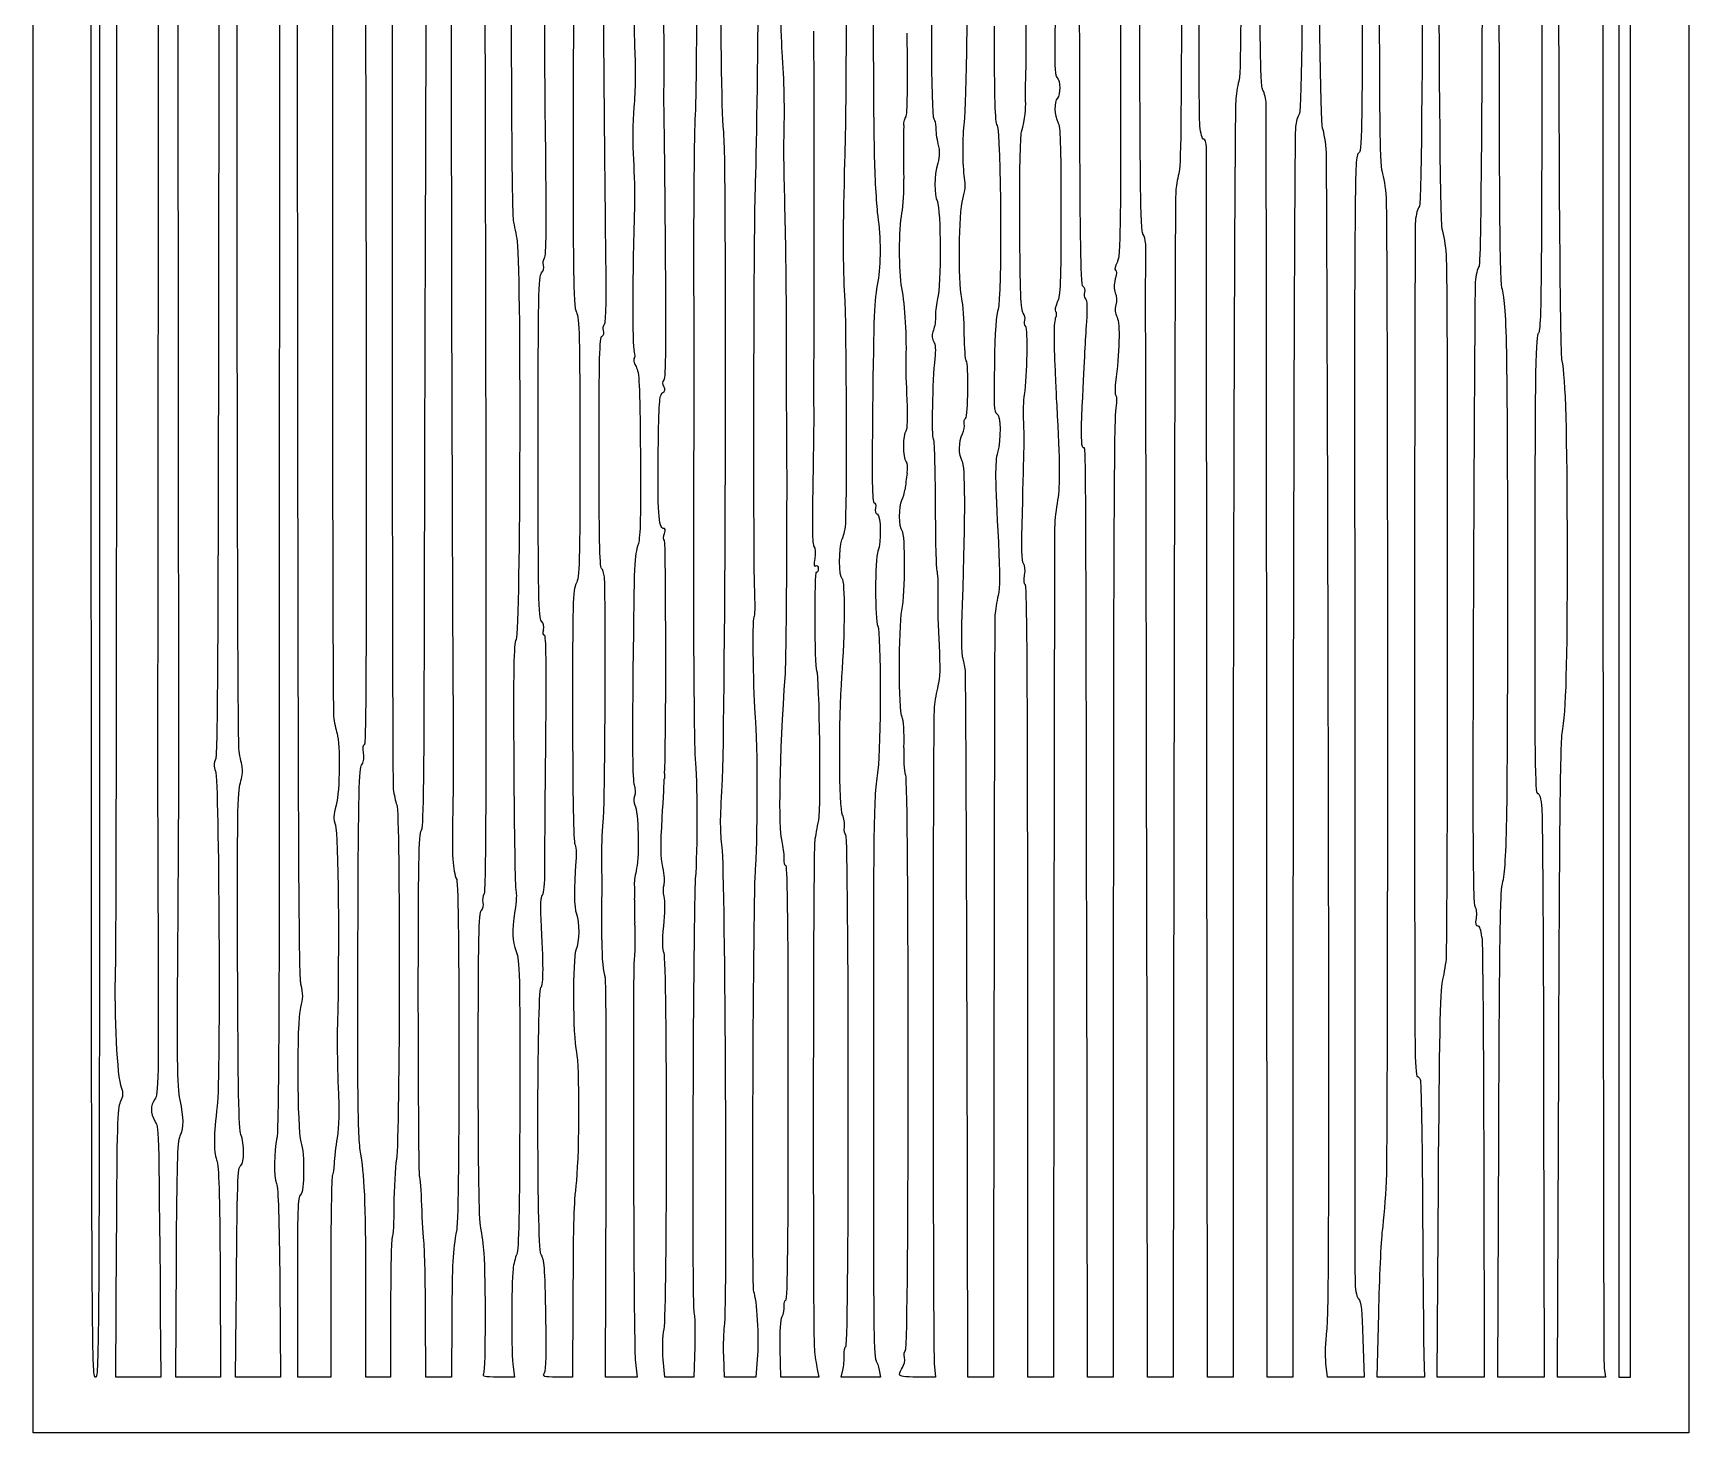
# Model space of a CAD drawing. Header units: millimetres. Extents: x -300 to -95, y 379 to 1124.
# Drawn here: x -299.9 to -95, y 379 to 552.2 of the extents above; entities that cross this region are included whole.
import ezdxf

# ---------------------------------------------------------------- set-up
doc = ezdxf.new("R2010")
doc.units = ezdxf.units.MM
doc.layers.get('0').update_dxf_attribs({"linetype": 'CONTINUOUS'})

msp = doc.modelspace()

# ---------------------------------------------------------------- linework, layer by layer
for p, q in [((-147.23, 385.86), (-147.28, 464.11)), ((-154.63, 385.86), (-154.69, 461.46)), ((-158.77, 458.82), (-158.87, 385.86)), ((-162.04, 385.86), (-162.14, 452.07)), ((-166.27, 444.79), (-166.28, 385.86)), ((-169.45, 385.86), (-169.56, 441.88)), ((-173.63, 437.92), (-173.68, 385.86)), ((-176.86, 385.86), (-176.86, 434.79)), ((-181.04, 432.49), (-181.09, 385.86)), ((-184.26, 385.86), (-184.37, 429.05)), ((-151.46, 426.14), (-151.46, 385.86)), ((-144.05, 426.01), (-144.05, 385.86)), ((-111.29, 385.86), (-111.15, 424.82)), ((-113.02, 420.06), (-112.96, 385.86)), ((-118.68, 385.86), (-118.57, 415.69)), ((-120.43, 412.38), (-120.37, 385.86)), ((-229.11, 385.86), (-229.04, 410.38)), ((-229.04, 410.38), (-229.04, 410.38)), ((-126.19, 385.86), (-126.03, 409.74)), ((-126.03, 409.74), (-126.03, 409.74)), ((-289.7, 385.86), (-289.62, 402.45)), ((-282.3, 385.86), (-282.21, 400.32)), ((-282.21, 400.32), (-282.21, 400.32)), ((-276.81, 398.76), (-276.74, 385.86)), ((-263.11, 398.25), (-263.11, 385.86)), ((-269.42, 397.43), (-269.33, 385.86)), ((-267.21, 385.86), (-267.21, 396.99)), ((-258.77, 385.86), (-258.76, 395.98)), ((-284.21, 393.73), (-284.15, 385.86)), ((-274.89, 385.86), (-274.82, 393.73)), ((-255.71, 394.41), (-255.71, 385.86)), ((-251.34, 385.86), (-251.38, 393.47)), ((-233.16, 395.05), (-233.22, 385.86)), ((-133.6, 385.86), (-133.43, 393.73)), ((-248.13, 393.07), (-248.16, 385.86)), ((-218.08, 389.63), (-218.19, 385.86)), ((-135.38, 390.54), (-135.24, 385.86)), ((-225.44, 388.04), (-225.2, 385.86)), ((-221.79, 385.86), (-221.97, 388.04)), ((-221.97, 388.04), (-221.97, 388.04)), ((-214.38, 385.86), (-214.48, 388.44)), ((-214.48, 388.44), (-214.48, 388.44)), ((-210.33, 388.04), (-210.51, 385.86)), ((-207.42, 385.86), (-207.49, 389.31)), ((-207.49, 389.31), (-207.49, 389.3)), ((-139.78, 385.86), (-139.96, 387.55)), ((-139.96, 387.55), (-139.96, 387.55)), ((-127.84, 388.44), (-127.78, 385.86)), ((-284.15, 385.86), (-289.7, 385.86)), ((-279.52, 385.86), (-282.3, 385.86)), ((-276.74, 385.86), (-279.52, 385.86)), ((-272.11, 385.86), (-274.89, 385.86)), ((-269.33, 385.86), (-272.11, 385.86)), ((-265.16, 385.86), (-267.21, 385.86)), ((-263.11, 385.86), (-265.16, 385.86)), ((-255.71, 385.86), (-258.77, 385.86)), ((-249.75, 385.86), (-251.34, 385.86)), ((-248.16, 385.86), (-249.75, 385.86)), ((-244.16, 386.32), (-244.16, 386.32)), ((-240.37, 385.86), (-242.38, 385.86)), ((-240.56, 387.12), (-240.37, 385.86)), ((-236.66, 386.39), (-236.66, 386.39)), ((-233.22, 385.86), (-235.08, 385.86)), ((-225.2, 385.86), (-229.11, 385.86)), ((-218.19, 385.86), (-221.79, 385.86)), ((-210.51, 385.86), (-214.38, 385.86)), ((-202.73, 385.86), (-207.42, 385.86)), ((-202.93, 386.85), (-202.73, 385.86)), ((-199.94, 385.86), (-199.74, 386.72)), ((-195.07, 385.86), (-199.94, 385.86)), ((-199.74, 386.72), (-199.74, 386.72)), ((-195.26, 386.72), (-195.07, 385.86)), ((-192.73, 386.2), (-192.73, 386.2)), ((-188.27, 385.86), (-190.5, 385.86)), ((-188.42, 387.12), (-188.27, 385.86)), ((-181.09, 385.86), (-184.26, 385.86)), ((-173.68, 385.86), (-176.86, 385.86)), ((-166.28, 385.86), (-169.45, 385.86)), ((-158.87, 385.86), (-162.04, 385.86)), ((-151.46, 385.86), (-154.63, 385.86)), ((-144.05, 385.86), (-147.23, 385.86)), ((-135.24, 385.86), (-139.78, 385.86)), ((-127.78, 385.86), (-133.6, 385.86)), ((-123.28, 385.86), (-126.19, 385.86)), ((-120.37, 385.86), (-123.28, 385.86)), ((-112.96, 385.86), (-118.68, 385.86)), ((-105.35, 385.86), (-111.29, 385.86)), ((-105.53, 386.96), (-105.35, 385.86))]:
    msp.add_line(p, q)
for points in [[(-95.04, 378.95), (-299.95, 378.95), (-299.95, 749.95), (-95.04, 749.95)], [(-103.7, 385.86), (-102.25, 385.86), (-102.25, 743.05), (-103.7, 743.05)]]:
    msp.add_lwpolyline(points, close=True)
for centre, major_axis, ratio, start_param, end_param in [((-193.98, 599.75), (2.04, -57.91), 0.015831, 0.017736, 0.606508), ((-191.32, 532.35), (-0.43, 12.28), 0.067088, 0.815183, 1.420949), ((-226.3, 513.23), (-0.73, 1.31), 0.328934, 3.155569, 4.221499), ((-192.55, 497.17), (-0.54, -2.07), 0.296727, 1.925178, 2.969815), ((-191.88, 496.9), (0.19, 1.39), 0.012919, 0.926752, 2.534721), ((-240.28, 477.31), (3.4, 1.9), 0.488639, 5.852318, 6.420973), ((-235.64, 479.58), (1.12, 1.89), 0.259268, 2.428147, 3.294925), ((-232.27, 507.35), (-0.63, -55.54), 0.012128, 5.508836, 6.268995), ((-196.21, 439.14), (-3.66, -28.51), 0.060434, 2.619636, 3.058288), ((-189.71, 481.92), (2.23, 21.58), 0.050777, 2.57792, 3.117049), ((-221.8, 460.21), (0.022, 0.459), 0.051211, 0.764892, 2.37278), ((-230.93, 455.09), (-1.58, -12.14), 0.104268, 5.185605, 6.096726), ((-225.5, 443.84), (0.02, -2.03), 0.019837, 4.14818, 5.757876), ((-124.32, 417.46), (3.17, 24.23), 0.085328, 5.954101, 6.294367), ((-227.16, 451.77), (1.74, 16.72), 0.099201, 2.364857, 2.974079), ((-135.45, 399.77), (-0.35, -4.31), 0.195583, 5.281794, 6.158573), ((-254.28, 637.17), (17.57, -250.83), 0.011931, 0.018972, 0.231335)]:
    msp.add_ellipse(centre, major_axis=major_axis, ratio=ratio, start_param=start_param, end_param=end_param)
for points in [[(-105.52, 741.79), (-105.74, 740.1), (-105.75, 388.36), (-105.53, 386.96)], [(-289.74, 436.39), (-289.55, 442.74), (-289.52, 651.65), (-289.7, 705.94)], [(-110.75, 511.8), (-111.28, 514.72), (-111.29, 643.57), (-110.76, 646.34)], [(-121, 644.45), (-120.44, 643.78), (-120.46, 524), (-121.01, 523.33)], [(-125.56, 527.94), (-126.1, 529.68), (-126.11, 620.45), (-125.57, 622.66)], [(-128.43, 619.22), (-127.87, 618.26), (-127.85, 531.43), (-128.4, 530.77)], [(-143.26, 612.34), (-142.7, 610.49), (-142.69, 543.18), (-143.24, 542.23)], [(-140.38, 540.43), (-140.95, 541.78), (-140.92, 611.12), (-140.35, 612.08)], [(-269.42, 609.23), (-269.47, 535.64), (-269.51, 462.2), (-269.51, 446.05)], [(-284.42, 604.47), (-284.48, 528.25), (-284.54, 465.36), (-284.55, 464.7)], [(-281.91, 463.78), (-281.92, 464.21), (-281.98, 527.23), (-282.04, 603.81)], [(-276.95, 602.68), (-276.99, 489.57), (-277.07, 463.1), (-277.35, 462.43)], [(-274.46, 463.34), (-274.64, 464.27), (-274.73, 512.03), (-274.72, 603.9)], [(-150.7, 604.14), (-150.32, 602.02), (-150.31, 547.67), (-150.69, 546.46)], [(-243.93, 519.34), (-244.01, 559.5), (-244.06, 593.85), (-244.04, 595.67)], [(-266.81, 434.49), (-267.11, 435.75), (-267.18, 461.5), (-267.25, 589.52)], [(-229.07, 525.07), (-229.2, 535.08), (-229.56, 581.98), (-229.56, 588.93)], [(-217.99, 588.13), (-217.72, 585.64), (-217.75, 547.76), (-218.02, 542.09)], [(-262.8, 585.62), (-262.98, 584.1), (-262.94, 469.21), (-262.76, 467.61)], [(-258.71, 524.83), (-258.76, 558.19), (-258.86, 585.81), (-258.93, 586.2)], [(-255.4, 586.2), (-255.57, 585.23), (-255.55, 460.11), (-255.38, 458.62)], [(-251.33, 544.21), (-251.23, 573.34), (-251.28, 585.11), (-251.48, 585.5)], [(-248.03, 585.75), (-248.29, 585.27), (-248.25, 516.66), (-247.97, 466.69)], [(-232.7, 585.35), (-232.93, 581.63), (-233.06, 570.34), (-233.1, 549.26)], [(-214.49, 539.98), (-214.91, 541.53), (-215.02, 584.09), (-214.61, 585.35)], [(-210.26, 582.18), (-210.02, 579.34), (-210.29, 541.07), (-210.61, 532.83)], [(-207.25, 549.86), (-207.61, 554.71), (-207.63, 580.89), (-207.27, 583.77)], [(-118.18, 520.66), (-118.45, 521.52), (-118.52, 533.56), (-118.52, 582.97)], [(-113.23, 580.59), (-113.23, 521.4), (-113.27, 515.52), (-113.65, 515.07)], [(-221.88, 545.27), (-221.79, 547.93), (-222.02, 570.92), (-222.23, 579.67)], [(-147.77, 545.14), (-148.1, 545.7), (-148.15, 550.57), (-148.13, 578.87)], [(-240.65, 575.93), (-240.88, 575.65), (-240.8, 531.31), (-240.56, 529.26)], [(-199.48, 536.27), (-199.25, 543.67), (-199.24, 564.76), (-199.48, 567.76)], [(-155.56, 540.71), (-155.65, 541.62), (-155.69, 553.97), (-155.64, 568.16)], [(-135.47, 569.39), (-135.45, 540.67), (-135.49, 537.66), (-135.87, 537.38)], [(-195.77, 567.23), (-196, 564.81), (-196.05, 544.7), (-195.85, 536.8)], [(-132.98, 535.02), (-133.27, 535.82), (-133.33, 541.9), (-133.32, 567.1)], [(-292.23, 385.86), (-292.74, 385.86), (-292.75, 387.65), (-292.75, 564.45)], [(-291.74, 564.45), (-291.72, 387.64), (-291.72, 385.86), (-292.23, 385.86)], [(-225.53, 561.66), (-225.63, 557.66), (-225.62, 552.57), (-225.51, 550.36)], [(-162.57, 527.25), (-162.92, 527.74), (-162.97, 532.2), (-163.01, 563.13)], [(-157.84, 563.26), (-157.83, 544.16), (-157.91, 535.93), (-158.12, 535.08)], [(-188.48, 560.37), (-188.87, 560.13), (-188.88, 541.8), (-188.49, 541.56)], [(-184.38, 551.17), (-184.26, 557.7), (-184.3, 560.07), (-184.53, 560.35)], [(-177.13, 545.93), (-176.98, 548.41), (-177.05, 559.08), (-177.22, 560.22)], [(-165.37, 555.85), (-165.35, 526.69), (-165.38, 524.58), (-165.81, 523.79)], [(-236.52, 538.04), (-236.61, 545.36), (-236.66, 552.72), (-236.63, 554.4)], [(-173.44, 554.53), (-173.46, 554.24), (-173.5, 552.41), (-173.52, 550.47)], [(-170.01, 520.81), (-170.32, 521.01), (-170.39, 526.06), (-170.44, 553.48)], [(-203.37, 552.41), (-203.34, 549.49), (-203.32, 520.22), (-203.35, 513.52)], [(-181.03, 553.05), (-181.01, 543.79), (-180.94, 541.19), (-180.66, 540.76)], [(-233.1, 549.26), (-233.15, 521.38), (-233.11, 518.51), (-232.72, 517.65)], [(-225.51, 550.36), (-225.39, 547.93), (-225.42, 545.01), (-225.59, 543.02)], [(-207.04, 538.66), (-206.92, 543.03), (-206.98, 546.27), (-207.25, 549.86)], [(-184.7, 541.17), (-184.61, 541.82), (-184.46, 546.32), (-184.38, 551.17)], [(-173.52, 550.47), (-173.54, 547.93), (-173.46, 546.87), (-173.22, 546.67)], [(-221.88, 543.15), (-221.9, 543.59), (-221.9, 544.54), (-221.88, 545.27)], [(-177.13, 543.81), (-177.17, 544.32), (-177.17, 545.28), (-177.13, 545.93)], [(-173.22, 546.67), (-172.81, 546.33), (-172.79, 544.55), (-173.2, 544.14)], [(-150.69, 546.46), (-150.85, 545.95), (-151.04, 544.88), (-151.11, 544.08)], [(-147.36, 543.42), (-147.38, 544), (-147.56, 544.77), (-147.77, 545.14)], [(-251.52, 478.59), (-251.5, 492.27), (-251.41, 521.8), (-251.33, 544.21)], [(-225.59, 543.02), (-225.75, 541.08), (-225.78, 538.41), (-225.67, 536.54)], [(-221.69, 526), (-221.77, 535), (-221.85, 542.72), (-221.88, 543.15)], [(-177.63, 539.96), (-177.21, 541.64), (-177.06, 542.81), (-177.13, 543.81)], [(-173.2, 544.14), (-173.62, 543.72), (-173.58, 541.95), (-173.13, 541.16)], [(-151.11, 544.08), (-151.28, 542.31), (-151.46, 481.04), (-151.46, 426.14)], [(-147.28, 464.11), (-147.31, 507.15), (-147.34, 542.84), (-147.36, 543.42)], [(-218.02, 542.09), (-218.15, 539.62), (-218.23, 530.63), (-218.21, 522.12)], [(-192.21, 540.75), (-192.2, 541.18), (-192.07, 541.67), (-191.92, 541.85)], [(-188.49, 541.56), (-188.34, 541.47), (-188.23, 541.02), (-188.25, 540.55)], [(-184.68, 534.28), (-184.92, 535.7), (-184.93, 539.49), (-184.7, 541.17)], [(-173.13, 541.16), (-172.83, 540.63), (-172.76, 538.56), (-172.76, 530.19)], [(-143.24, 542.23), (-143.45, 541.86), (-143.67, 541.15), (-143.73, 540.64)], [(-214.68, 459.06), (-214.25, 466.23), (-214.08, 538.47), (-214.49, 539.98)], [(-188.25, 540.55), (-188.26, 540.09), (-188.14, 539.16), (-187.97, 538.48)], [(-180.66, 540.76), (-180.16, 539.99), (-180.05, 519.18), (-180.54, 518.02)], [(-177.84, 528.43), (-177.88, 534.85), (-177.79, 539.3), (-177.63, 539.96)], [(-155.08, 539.05), (-155.26, 539.05), (-155.46, 539.72), (-155.56, 540.71)], [(-154.76, 538.06), (-154.76, 538.64), (-154.9, 539.05), (-155.08, 539.05)], [(-143.73, 540.64), (-143.87, 539.43), (-144.04, 476.73), (-144.05, 426.01)], [(-139.91, 537.39), (-139.97, 538.59), (-140.18, 539.96), (-140.38, 540.43)], [(-236.66, 524.36), (-236.44, 524.63), (-236.4, 528.23), (-236.52, 538.04)], [(-206.89, 529.66), (-206.99, 533.88), (-207.06, 537.93), (-207.04, 538.66)], [(-187.97, 538.48), (-187.74, 537.54), (-187.75, 536.97), (-188, 536.1)], [(-154.69, 461.46), (-154.72, 503.05), (-154.75, 537.51), (-154.76, 538.06)], [(-139.66, 464.57), (-139.74, 503.43), (-139.86, 536.19), (-139.91, 537.39)], [(-135.87, 537.38), (-136.24, 537.11), (-136.3, 536.07), (-136.35, 529.39)], [(-225.67, 536.54), (-225.55, 534.79), (-225.5, 532.23), (-225.54, 530.85)], [(-199.49, 519.74), (-199.72, 522.78), (-199.72, 528.8), (-199.48, 536.27)], [(-195.85, 536.8), (-195.78, 533.89), (-195.58, 530.62), (-195.42, 529.53)], [(-188, 536.1), (-188.45, 534.54), (-188.47, 532.2), (-188.05, 531.33)], [(-158.12, 535.08), (-158.28, 534.43), (-158.47, 533.42), (-158.54, 532.83)], [(-132.48, 531.84), (-132.56, 533.04), (-132.79, 534.47), (-132.98, 535.02)], [(-210.61, 532.83), (-210.81, 527.57), (-210.87, 486.38), (-210.68, 482.7)], [(-192.43, 529.92), (-192.27, 530.8), (-192.16, 532.7), (-192.2, 534.16)], [(-184.9, 531.65), (-184.6, 532.66), (-184.54, 533.44), (-184.68, 534.28)], [(-158.54, 532.83), (-158.61, 532.25), (-158.72, 498.94), (-158.77, 458.82)], [(-225.54, 530.85), (-225.78, 522.29), (-225.8, 513.48), (-225.57, 512.82)], [(-188.05, 531.33), (-187.61, 530.42), (-187.58, 520.9), (-188.01, 519.34)], [(-185.02, 519.34), (-185.48, 521.57), (-185.4, 529.98), (-184.9, 531.65)], [(-132.46, 410.07), (-132.25, 414.69), (-132.26, 528.86), (-132.48, 531.84)], [(-128.4, 530.77), (-128.6, 530.53), (-128.82, 529.71), (-128.89, 528.94)], [(-240.56, 529.26), (-240.5, 528.75), (-240.28, 527.62), (-240.08, 526.75)], [(-206.72, 514.98), (-206.71, 518.83), (-206.78, 525.44), (-206.89, 529.66)], [(-195.42, 529.53), (-195.05, 526.97), (-195.04, 523.47), (-195.41, 521.46)], [(-192.44, 520.66), (-192.82, 522.72), (-192.82, 527.89), (-192.43, 529.92)], [(-172.76, 530.19), (-172.76, 521.07), (-172.81, 519.76), (-173.21, 518.88)], [(-136.35, 529.39), (-136.45, 517.27), (-136.47, 501.79), (-136.41, 493.01)], [(-128.89, 528.94), (-129, 527.7), (-129.04, 438.05), (-128.93, 427.21)], [(-240.08, 526.75), (-239.55, 524.46), (-239.65, 478.22), (-240.19, 477.14)], [(-177.43, 517.53), (-177.71, 517.88), (-177.8, 520.05), (-177.84, 528.43)], [(-162.25, 523.01), (-162.19, 525.95), (-162.25, 526.8), (-162.57, 527.25)], [(-125.04, 524.76), (-125.12, 525.86), (-125.35, 527.28), (-125.56, 527.94)], [(-258.91, 464.18), (-258.69, 464.18), (-258.64, 479.67), (-258.71, 524.83)], [(-229.24, 516.18), (-229.04, 516.41), (-228.99, 519.23), (-229.07, 525.07)], [(-221.85, 509.28), (-221.63, 509.54), (-221.59, 514.05), (-221.69, 526)], [(-125.06, 437.58), (-124.86, 439.58), (-124.83, 522.07), (-125.04, 524.76)], [(-237.03, 522.5), (-236.78, 522.75), (-236.68, 523.12), (-236.79, 523.45)], [(-236.79, 523.45), (-236.89, 523.75), (-236.83, 524.16), (-236.66, 524.36)], [(-165.81, 523.79), (-166.07, 523.33), (-166.15, 522.92), (-166.01, 522.87)], [(-166.01, 522.87), (-165.85, 522.81), (-165.85, 522.41), (-166.03, 521.76)], [(-162.29, 518.81), (-162.31, 519.1), (-162.3, 520.99), (-162.25, 523.01)], [(-121.01, 523.33), (-121.22, 523.08), (-121.43, 522.2), (-121.48, 521.37)], [(-237.45, 500.95), (-237.45, 519.79), (-237.4, 522.13), (-237.03, 522.5)], [(-218.21, 522.12), (-218.19, 513.61), (-218.18, 504.26), (-218.2, 501.35)], [(-195.41, 521.46), (-195.87, 518.92), (-195.93, 517.59), (-196.06, 505.52)], [(-191.91, 511.27), (-191.81, 514.62), (-192.02, 518.46), (-192.44, 520.66)], [(-169.81, 520.13), (-169.71, 520.4), (-169.79, 520.68), (-170.01, 520.81)], [(-166.03, 521.76), (-166.23, 521.03), (-166.23, 520.54), (-166.03, 520.04)], [(-121.48, 521.37), (-121.53, 520.55), (-121.63, 502.97), (-121.71, 482.31)], [(-117.46, 483.49), (-117.46, 513.63), (-117.56, 518.76), (-118.18, 520.66)], [(-244.09, 445.74), (-243.86, 446.17), (-243.82, 464.12), (-243.93, 519.34)], [(-199.42, 491.03), (-199.21, 492.28), (-199.27, 516.94), (-199.49, 519.74)], [(-188.01, 519.34), (-188.17, 518.76), (-188.29, 517.81), (-188.27, 517.22)], [(-184.71, 514.93), (-184.73, 516.63), (-184.87, 518.61), (-185.02, 519.34)], [(-173.21, 518.88), (-173.45, 518.34), (-173.55, 517.83), (-173.42, 517.75)], [(-169.69, 519.31), (-169.85, 519.51), (-169.91, 519.88), (-169.81, 520.13)], [(-169.55, 516.5), (-169.44, 518.17), (-169.48, 519.06), (-169.69, 519.31)], [(-165.96, 518.56), (-166.11, 518.02), (-166.06, 517.53), (-165.8, 517.02)], [(-166.03, 520.04), (-165.86, 519.62), (-165.83, 519.03), (-165.96, 518.56)], [(-162.14, 452.07), (-162.2, 488.49), (-162.26, 518.52), (-162.29, 518.81)], [(-232.72, 517.65), (-232.34, 516.8), (-232.29, 514.94), (-232.29, 500.82)], [(-188.27, 517.22), (-188.25, 516.64), (-188.37, 515.83), (-188.54, 515.42)], [(-180.54, 518.02), (-180.77, 517.48), (-180.91, 515.26), (-180.99, 511.23)], [(-177.23, 516.66), (-177.14, 516.9), (-177.23, 517.29), (-177.43, 517.53)], [(-177.11, 515.89), (-177.27, 516.08), (-177.32, 516.43), (-177.23, 516.66)], [(-173.45, 516.85), (-173.67, 516.24), (-173.66, 513.49), (-173.45, 509.75)], [(-173.42, 517.75), (-173.29, 517.67), (-173.3, 517.28), (-173.45, 516.85)], [(-170.11, 505.92), (-169.8, 512.62), (-169.74, 513.76), (-169.55, 516.5)], [(-165.8, 517.02), (-165.42, 516.26), (-165.51, 512.54), (-166, 508.96)], [(-229.91, 500.29), (-229.91, 512.13), (-229.85, 514.5), (-229.54, 514.69)], [(-229.54, 514.69), (-229.32, 514.83), (-229.24, 515.11), (-229.35, 515.38)], [(-229.35, 515.38), (-229.44, 515.63), (-229.39, 515.99), (-229.24, 516.18)], [(-206.71, 506.38), (-206.73, 507.25), (-206.73, 511.12), (-206.72, 514.98)], [(-188.54, 515.42), (-188.77, 514.86), (-188.76, 514.54), (-188.51, 514.07)], [(-184.47, 511.65), (-184.58, 511.75), (-184.68, 513.23), (-184.71, 514.93)], [(-177.26, 507.43), (-176.91, 509.87), (-176.81, 515.53), (-177.11, 515.89)], [(-113.65, 515.07), (-114.03, 514.63), (-114.08, 511.79), (-114.11, 486.33)], [(-203.35, 513.52), (-203.36, 509.88), (-203.36, 506.19), (-203.35, 505.32)], [(-188.51, 514.07), (-188.29, 513.66), (-188.24, 512.95), (-188.36, 511.9)], [(-225.56, 511.92), (-225.7, 511.84), (-225.61, 511.41), (-225.34, 510.93)], [(-225.34, 510.93), (-224.93, 510.17), (-224.87, 509), (-224.8, 500.12)], [(-191.79, 506.81), (-191.87, 508.75), (-191.93, 510.76), (-191.91, 511.27)], [(-188.36, 511.9), (-188.66, 509.32), (-188.81, 502.01), (-188.57, 502.01)], [(-184.56, 504.51), (-184.23, 504.71), (-184.14, 511.32), (-184.47, 511.65)], [(-180.99, 511.23), (-181.08, 506.08), (-181.04, 505.22), (-180.7, 505.09)], [(-110.08, 487.86), (-110.1, 503.56), (-110.25, 509.06), (-110.75, 511.8)], [(-222.06, 507.67), (-221.74, 507.9), (-221.69, 508.11), (-221.88, 508.45)], [(-221.88, 508.45), (-222.06, 508.77), (-222.05, 509.03), (-221.85, 509.28)], [(-173.45, 509.75), (-173.44, 509.57), (-173.42, 509.15), (-173.41, 508.82)], [(-173.41, 508.82), (-173.4, 508.5), (-173.34, 507.28), (-173.28, 506.11)], [(-166, 508.96), (-166.1, 508.2), (-166.08, 507.48), (-165.95, 507.35)], [(-222.59, 500.51), (-222.51, 506.5), (-222.45, 507.39), (-222.06, 507.67)], [(-206.86, 472.91), (-206.69, 475.37), (-206.58, 500.05), (-206.71, 506.38)], [(-191.92, 502.98), (-191.73, 503.18), (-191.68, 504.43), (-191.79, 506.81)], [(-177.37, 504.39), (-177.42, 505.34), (-177.37, 506.71), (-177.26, 507.43)], [(-165.95, 507.35), (-165.82, 507.22), (-165.84, 506.39), (-166, 505.42)], [(-203.35, 505.32), (-203.33, 504.44), (-203.39, 500.42), (-203.46, 496.36)], [(-196.06, 505.52), (-196.16, 497.01), (-196.11, 494.07), (-195.89, 494.07)], [(-184.71, 503.82), (-184.78, 504.1), (-184.71, 504.41), (-184.56, 504.51)], [(-180.7, 505.09), (-180.2, 504.9), (-180.15, 501.89), (-180.6, 500.29)], [(-177.53, 492.81), (-177.29, 500.9), (-177.27, 502.41), (-177.37, 504.39)], [(-173.28, 506.11), (-172.88, 498.94), (-172.86, 496.22), (-173.17, 494.4)], [(-170.02, 500.87), (-170.24, 501.14), (-170.27, 502.49), (-170.11, 505.92)], [(-166, 505.42), (-166.18, 504.29), (-166.27, 484.29), (-166.27, 444.79)], [(-191.91, 499.18), (-192.29, 499.55), (-192.3, 502.61), (-191.92, 502.98)], [(-184.97, 499.23), (-185.43, 499.9), (-185.42, 501.68), (-184.95, 502.59)], [(-184.95, 502.59), (-184.74, 502.99), (-184.64, 503.54), (-184.71, 503.82)], [(-237.04, 479.42), (-237.4, 479.78), (-237.45, 482.34), (-237.45, 500.95)], [(-232.29, 500.82), (-232.29, 486.3), (-232.33, 484.87), (-232.75, 484.06)], [(-229.62, 485.93), (-229.82, 486.06), (-229.91, 490.28), (-229.91, 500.29)], [(-224.8, 500.12), (-224.74, 492.59), (-224.8, 489.87), (-225.05, 489.01)], [(-221.96, 490.9), (-222.54, 490.9), (-222.68, 493.01), (-222.59, 500.51)], [(-218.2, 501.35), (-218.29, 483.62), (-218.19, 463.8), (-218.01, 462.32)], [(-188.57, 502.01), (-188.44, 502.01), (-188.33, 498.38), (-188.31, 493.95)], [(-180.6, 500.29), (-180.94, 499.11), (-180.92, 496.9), (-180.5, 489.19)], [(-169.56, 441.88), (-169.69, 507.28), (-169.64, 500.41), (-170.02, 500.87)], [(-184.94, 481.47), (-184.56, 492.96), (-184.57, 498.65), (-184.97, 499.23)], [(-203.46, 496.36), (-203.56, 491.3), (-203.52, 488.89), (-203.32, 488.65)], [(-195.89, 494.07), (-195.71, 494.07), (-195.63, 493.81), (-195.71, 493.42)], [(-192.4, 490.59), (-192.81, 491.02), (-192.84, 493.65), (-192.44, 494.39)], [(-192.44, 494.39), (-192.28, 494.69), (-192.1, 495.31), (-192.05, 495.76)], [(-188.31, 493.95), (-188.3, 489.52), (-188.21, 485.77), (-188.11, 485.62)], [(-173.17, 494.4), (-173.35, 493.33), (-173.51, 491.9), (-173.53, 491.22)], [(-195.71, 493.42), (-195.78, 493.03), (-195.69, 492.72), (-195.47, 492.64)], [(-195.47, 492.64), (-195.03, 492.47), (-194.98, 489.18), (-195.4, 488.08)], [(-177.39, 486.53), (-177.62, 486.82), (-177.66, 488.41), (-177.53, 492.81)], [(-136.41, 493.01), (-136.39, 488.58), (-136.38, 465.66), (-136.39, 442.08)], [(-221.83, 490.27), (-221.64, 490.75), (-221.68, 490.9), (-221.96, 490.9)], [(-221.81, 489.39), (-221.97, 489.54), (-221.97, 489.89), (-221.83, 490.27)], [(-199.85, 489.49), (-199.68, 489.9), (-199.49, 490.59), (-199.42, 491.03)], [(-192.44, 480.73), (-192.01, 483.03), (-191.99, 490.14), (-192.4, 490.59)], [(-173.53, 491.22), (-173.55, 490.53), (-173.59, 466.55), (-173.63, 437.92)], [(-225.05, 489.01), (-225.57, 487.25), (-225.57, 487.39), (-225.72, 473.24)], [(-221.8, 460.54), (-221.61, 462.45), (-221.62, 489.2), (-221.81, 489.39)], [(-203.32, 488.65), (-203.15, 488.45), (-203.11, 487.87), (-203.22, 487.18)], [(-199.81, 484.67), (-200.24, 484.83), (-200.26, 488.45), (-199.85, 489.49)], [(-195.4, 488.08), (-195.78, 487.06), (-195.8, 479.51), (-195.42, 478.79)], [(-180.5, 489.19), (-180.28, 485.16), (-180.29, 483.6), (-180.53, 482.58)], [(-110.73, 465.5), (-110.22, 468.44), (-110.07, 473.88), (-110.08, 487.86)], [(-229.25, 484.88), (-229.29, 485.35), (-229.46, 485.82), (-229.62, 485.93)], [(-203.22, 487.18), (-203.35, 486.36), (-203.32, 486.11), (-203.09, 486.24)], [(-203.09, 486.24), (-202.9, 486.36), (-202.79, 486.23), (-202.79, 485.87)], [(-202.79, 485.87), (-202.79, 485.56), (-202.9, 485.38), (-203.03, 485.46)], [(-177.25, 485.11), (-177.14, 485.78), (-177.19, 486.29), (-177.39, 486.53)], [(-114.11, 486.33), (-114.14, 462.2), (-114.1, 458.09), (-113.78, 458.09)], [(-232.75, 484.06), (-233.16, 483.24), (-233.2, 481.85), (-233.19, 467.65)], [(-229.37, 455.05), (-229.16, 456.97), (-229.05, 482.83), (-229.25, 484.88)], [(-203.03, 485.46), (-203.3, 485.63), (-203.27, 473.73), (-203, 473.3)], [(-199.86, 472.51), (-199.46, 477.81), (-199.43, 484.52), (-199.81, 484.67)], [(-188.11, 485.62), (-188.02, 485.47), (-187.97, 484.18), (-187.99, 482.76)], [(-177.14, 483.9), (-177.32, 484.01), (-177.36, 484.47), (-177.25, 485.11)], [(-176.86, 434.79), (-176.86, 469.28), (-176.94, 483.77), (-177.14, 483.9)], [(-210.68, 482.7), (-210.61, 481.31), (-210.64, 480.06), (-210.76, 479.91)], [(-187.99, 482.76), (-188.02, 481.34), (-187.96, 478.49), (-187.84, 476.43)], [(-180.53, 482.58), (-180.71, 481.84), (-180.88, 480.76), (-180.92, 480.18)], [(-121.71, 482.31), (-121.82, 453.58), (-121.78, 444.6), (-121.54, 444.15)], [(-118.16, 446.71), (-117.56, 449.05), (-117.46, 454.12), (-117.46, 483.49)], [(-210.76, 479.91), (-210.99, 479.6), (-210.85, 469.94), (-210.58, 467.48)], [(-192.42, 467.53), (-192.83, 468.28), (-192.85, 478.55), (-192.44, 480.73)], [(-184.91, 474.86), (-185.04, 475.13), (-185.05, 478.11), (-184.94, 481.47)], [(-180.92, 480.18), (-180.96, 479.6), (-181.01, 458.14), (-181.04, 432.49)], [(-251.92, 453.46), (-251.63, 453.68), (-251.56, 458.12), (-251.52, 478.59)], [(-236.5, 464.51), (-236.41, 474.29), (-236.45, 477.67), (-236.67, 477.67)], [(-195.42, 478.79), (-195.02, 478.06), (-195.02, 463.75), (-195.41, 461)], [(-240.19, 477.14), (-240.48, 476.56), (-240.53, 473.62), (-240.46, 461.48)], [(-187.84, 476.43), (-187.69, 473.7), (-187.72, 472.34), (-187.97, 471.4)], [(-184.58, 473.3), (-184.64, 473.89), (-184.79, 474.58), (-184.91, 474.86)], [(-225.72, 473.24), (-225.81, 464.19), (-225.77, 459.69), (-225.58, 459.14)], [(-207.26, 452.14), (-207.73, 453.92), (-207.56, 462.42), (-206.86, 472.91)], [(-203, 473.3), (-202.66, 472.76), (-202.46, 456.44), (-202.77, 454.78)], [(-199.78, 455.42), (-200.21, 456.24), (-200.26, 467.36), (-199.86, 472.51)], [(-187.97, 471.4), (-188.15, 470.7), (-188.36, 469.53), (-188.44, 468.81)], [(-184.37, 429.05), (-184.43, 452.81), (-184.53, 472.72), (-184.58, 473.3)], [(-262.76, 467.61), (-262.69, 466.96), (-262.5, 466.01), (-262.34, 465.5)], [(-210.58, 467.48), (-210.31, 465.08), (-210.32, 450.8), (-210.58, 448.7)], [(-188.44, 468.81), (-188.63, 467.04), (-188.61, 388.72), (-188.42, 387.12)], [(-262.34, 465.5), (-261.91, 464.1), (-261.98, 458.47), (-262.46, 456.65)], [(-247.97, 466.69), (-247.94, 462.76), (-247.97, 457.52), (-248.03, 455.05)], [(-111.15, 424.82), (-111.06, 451.55), (-110.93, 464.32), (-110.73, 465.5)], [(-284.55, 464.7), (-284.56, 464.05), (-284.54, 453.93), (-284.49, 442.21)], [(-282.02, 442.53), (-281.94, 453.78), (-281.89, 463.34), (-281.91, 463.78)], [(-274.06, 461.24), (-274.13, 461.62), (-274.32, 462.56), (-274.46, 463.34)], [(-259.07, 463.08), (-259.17, 463.81), (-259.11, 464.18), (-258.91, 464.18)], [(-236.62, 448.62), (-236.63, 450.12), (-236.58, 457.27), (-236.5, 464.51)], [(-139.83, 391.58), (-139.59, 393.35), (-139.55, 411.22), (-139.66, 464.57)], [(-277.35, 462.43), (-277.61, 461.79), (-277.62, 461.46), (-277.37, 460.85)], [(-274.3, 459.39), (-274.09, 460.03), (-273.98, 460.86), (-274.06, 461.24)], [(-259.74, 442.13), (-259.68, 458.24), (-259.61, 461.29), (-259.3, 461.6)], [(-259.3, 461.6), (-259.04, 461.86), (-258.97, 462.32), (-259.07, 463.08)], [(-240.46, 461.48), (-240.42, 453.26), (-240.3, 446.33), (-240.2, 446.06)], [(-218.01, 462.32), (-217.74, 460.19), (-217.74, 450.89), (-218, 447.51)], [(-277.37, 460.85), (-276.94, 459.81), (-276.75, 422.66), (-277.16, 419.43)], [(-274.64, 437.45), (-274.69, 455.17), (-274.64, 458.39), (-274.3, 459.39)], [(-225.58, 459.14), (-225.41, 458.65), (-225.39, 458.1), (-225.53, 457.74)], [(-222.1, 455.08), (-221.95, 457.54), (-221.84, 459.69), (-221.84, 459.88)], [(-214.67, 451.39), (-214.93, 453.31), (-214.93, 454.91), (-214.68, 459.06)], [(-195.41, 461), (-195.95, 457.22), (-195.97, 455.69), (-195.97, 422.77)], [(-191.97, 389.15), (-191.56, 389.4), (-191.55, 460.1), (-191.96, 460.35)], [(-255.38, 458.62), (-255.3, 457.96), (-255.1, 457.09), (-254.94, 456.68)], [(-225.53, 457.74), (-225.67, 457.36), (-225.64, 456.94), (-225.47, 456.62)], [(-113.78, 458.09), (-113.51, 458.09), (-113.36, 457.57), (-113.24, 456.17)], [(-262.46, 456.65), (-262.8, 455.36), (-262.81, 454.94), (-262.53, 454.15)], [(-254.94, 456.68), (-254.52, 455.62), (-254.55, 415.59), (-254.98, 412.85)], [(-248.03, 455.05), (-248.14, 450.35), (-248.03, 448.67), (-247.53, 447.42)], [(-229.57, 450.42), (-229.58, 451.8), (-229.49, 453.88), (-229.37, 455.05)], [(-225.47, 456.62), (-225.05, 455.87), (-224.91, 450.54), (-225.26, 448.83)], [(-222.02, 448.96), (-222.28, 450.25), (-222.3, 451.62), (-222.1, 455.08)], [(-199.55, 453.93), (-199.48, 454.38), (-199.59, 455.05), (-199.78, 455.42)], [(-113.24, 456.17), (-113.15, 455.12), (-113.05, 438.86), (-113.02, 420.06)], [(-262.53, 454.15), (-262.19, 453.19), (-262.05, 438.15), (-262.29, 429.78)], [(-252.28, 432.07), (-252.28, 449.45), (-252.22, 453.24), (-251.92, 453.46)], [(-202.77, 454.78), (-202.94, 453.91), (-203.14, 452.78), (-203.23, 452.27)], [(-199.37, 452.95), (-199.53, 453.04), (-199.61, 453.49), (-199.55, 453.93)], [(-199.35, 389.69), (-198.96, 389.94), (-198.98, 452.7), (-199.37, 452.95)], [(-232.91, 451.82), (-232.75, 451.63), (-232.7, 450.73), (-232.78, 449.7)], [(-214.38, 392.16), (-214.02, 394.16), (-214.29, 448.62), (-214.67, 451.39)], [(-207.01, 450.09), (-207, 450.63), (-207.11, 451.55), (-207.26, 452.14)], [(-203.23, 452.27), (-203.43, 451.12), (-203.47, 391.3), (-203.27, 389.3)], [(-229.55, 444.99), (-229.54, 446.59), (-229.55, 449.03), (-229.57, 450.42)], [(-225.26, 448.83), (-225.43, 448.03), (-225.56, 447.23), (-225.55, 447.04)], [(-221.87, 446.77), (-221.76, 447.06), (-221.83, 448.04), (-222.02, 448.96)], [(-206.77, 449.09), (-206.92, 449.09), (-207.03, 449.54), (-207.01, 450.09)], [(-206.49, 422.24), (-206.49, 440.66), (-206.58, 449.09), (-206.77, 449.09)], [(-247.53, 447.42), (-247.16, 446.47), (-247.16, 406.26), (-247.53, 404.11)], [(-236.92, 445.52), (-236.72, 445.76), (-236.61, 446.89), (-236.62, 448.62)], [(-225.55, 447.04), (-225.55, 446.86), (-225.54, 445.91), (-225.55, 444.93)], [(-221.85, 445.32), (-221.97, 445.83), (-221.97, 446.48), (-221.87, 446.77)], [(-218, 447.51), (-218.28, 443.98), (-218.44, 394.37), (-218.18, 393.84)], [(-210.58, 448.7), (-210.86, 446.48), (-211.08, 397.01), (-210.81, 396.44)], [(-118.57, 415.69), (-118.5, 437.19), (-118.38, 445.85), (-118.16, 446.71)], [(-269.51, 446.05), (-269.51, 428.35), (-269.61, 416.21), (-269.77, 415.49)], [(-244.25, 444.58), (-244.33, 444.9), (-244.26, 445.42), (-244.09, 445.74)], [(-240.2, 446.06), (-240.1, 445.8), (-240.15, 444.68), (-240.32, 443.57)], [(-237.09, 442.55), (-237.19, 444.36), (-237.14, 445.26), (-236.92, 445.52)], [(-229.56, 439.97), (-229.56, 441.13), (-229.55, 443.39), (-229.55, 444.99)], [(-221.9, 441.69), (-221.76, 443.17), (-221.74, 444.81), (-221.85, 445.32)], [(-244.86, 424.5), (-244.86, 440.46), (-244.8, 443.29), (-244.48, 443.62)], [(-244.48, 443.62), (-244.25, 443.84), (-244.16, 444.24), (-244.25, 444.58)], [(-240.32, 443.57), (-240.73, 440.87), (-240.7, 439.92), (-240.16, 438.51)], [(-232.72, 443.19), (-232.31, 442.17), (-232.35, 439.73), (-232.78, 438.7)], [(-121.54, 444.15), (-121.36, 443.83), (-121.29, 443.15), (-121.38, 442.63)], [(-121.38, 442.63), (-121.49, 441.93), (-121.43, 441.69), (-121.17, 441.69)], [(-284.49, 442.21), (-284.42, 422.28), (-284.44, 420.87), (-284.88, 420.26)], [(-281.77, 420.17), (-282.11, 421.8), (-282.14, 424.99), (-282.02, 442.53)], [(-259.37, 413.24), (-259.76, 415.46), (-259.82, 420.23), (-259.74, 442.13)], [(-237.11, 434.06), (-236.77, 434.42), (-236.76, 436.94), (-237.09, 442.55)], [(-225.51, 442.08), (-225.44, 440.48), (-225.47, 438.1), (-225.59, 437.06)], [(-221.87, 438.33), (-222.08, 438.79), (-222.09, 439.76), (-221.9, 441.69)], [(-136.39, 442.08), (-136.41, 418.51), (-136.39, 398.45), (-136.35, 397.5)], [(-240.16, 438.51), (-239.74, 437.42), (-239.7, 435.83), (-239.73, 419.59)], [(-232.78, 438.7), (-233.21, 437.68), (-233.16, 428.01), (-232.72, 426.08)], [(-221.86, 391.79), (-221.46, 394), (-221.46, 437.44), (-221.87, 438.33)], [(-120.65, 440.3), (-120.56, 439.53), (-120.46, 426.97), (-120.43, 412.38)], [(-274.25, 415.89), (-274.5, 416.5), (-274.59, 421.54), (-274.64, 437.45)], [(-225.59, 437.06), (-225.76, 435.42), (-225.62, 389.75), (-225.44, 388.04)], [(-125.55, 434.81), (-125.37, 435.46), (-125.15, 436.71), (-125.06, 437.58)], [(-289.01, 421.68), (-289.53, 423.02), (-289.91, 430.57), (-289.74, 436.39)], [(-266.83, 431.58), (-266.5, 432.77), (-266.5, 433.19), (-266.81, 434.49)], [(-229.04, 410.38), (-228.99, 423.86), (-229.04, 435.08), (-229.15, 435.31)], [(-126.03, 409.74), (-125.92, 427.31), (-125.79, 433.93), (-125.55, 434.81)], [(-237.13, 401.12), (-237.6, 401.98), (-237.59, 433.56), (-237.11, 434.06)], [(-266.76, 414.96), (-267.25, 416.47), (-267.31, 429.85), (-266.83, 431.58)], [(-252.12, 410.71), (-252.2, 410.84), (-252.27, 420.46), (-252.28, 432.07)], [(-262.29, 429.78), (-262.35, 427.81), (-262.31, 424.24), (-262.2, 421.84)], [(-128.93, 427.21), (-128.91, 424.85), (-128.8, 422.97), (-128.69, 423.04)], [(-244.56, 404.35), (-244.76, 405.33), (-244.86, 411.61), (-244.86, 424.5)], [(-232.72, 426.08), (-232.35, 424.47), (-232.36, 413.97), (-232.72, 410.2)], [(-206.78, 395.38), (-206.58, 395.38), (-206.49, 403.26), (-206.49, 422.24)], [(-195.97, 422.77), (-195.96, 390.59), (-195.94, 388.4), (-195.6, 387.84)], [(-128.69, 423.04), (-128.58, 423.11), (-128.4, 422.95), (-128.29, 422.7)], [(-128.29, 422.7), (-128.18, 422.45), (-128.05, 415.21), (-128, 406.63)], [(-289.12, 419.94), (-288.76, 420.7), (-288.74, 420.99), (-289.01, 421.68)], [(-284.88, 420.26), (-285.46, 419.43), (-285.46, 418.6), (-284.88, 417.53)], [(-281.75, 415.7), (-281.27, 416.86), (-281.27, 417.79), (-281.77, 420.17)], [(-262.2, 421.84), (-262.06, 418.74), (-262.1, 416.9), (-262.33, 415.49)], [(-289.62, 402.45), (-289.55, 417.1), (-289.5, 419.14), (-289.12, 419.94)], [(-277.16, 419.43), (-277.61, 415.85), (-277.63, 413.86), (-277.24, 412.71)], [(-239.73, 419.59), (-239.75, 405.84), (-239.84, 401.69), (-240.1, 401.07)], [(-284.88, 417.53), (-284.38, 416.62), (-284.42, 418.06), (-284.21, 393.73)], [(-282.21, 400.32), (-282.15, 412.2), (-282.07, 414.95), (-281.75, 415.7)], [(-274.25, 412.04), (-273.78, 412.33), (-273.78, 414.76), (-274.25, 415.89)], [(-269.77, 415.49), (-270.15, 413.71), (-270.18, 410.7), (-269.83, 409.8)], [(-266.82, 408.43), (-266.33, 408.82), (-266.29, 413.51), (-266.76, 414.96)], [(-262.33, 415.49), (-262.51, 414.4), (-262.67, 412.95), (-262.69, 412.27)], [(-277.24, 412.71), (-276.96, 411.89), (-276.86, 408.81), (-276.81, 398.76)], [(-274.82, 393.73), (-274.67, 410.97), (-274.65, 411.79), (-274.25, 412.04)], [(-262.69, 412.27), (-262.7, 411.6), (-262.81, 410.95), (-262.92, 410.84)], [(-258.76, 395.98), (-258.75, 406.38), (-258.89, 410.48), (-259.37, 413.24)], [(-254.98, 412.85), (-255.15, 411.75), (-255.29, 409.17), (-255.3, 407.11)], [(-262.92, 410.84), (-263.02, 410.73), (-263.11, 405.07), (-263.11, 398.25)], [(-251.85, 407.09), (-251.91, 408.94), (-252.04, 410.57), (-252.12, 410.71)], [(-232.72, 410.2), (-233.09, 406.5), (-233.09, 406.47), (-233.16, 395.05)], [(-132.95, 403.98), (-132.78, 405.29), (-132.56, 408.03), (-132.46, 410.07)], [(-269.83, 409.8), (-269.61, 409.25), (-269.49, 405.44), (-269.42, 397.43)], [(-267.21, 396.99), (-267.21, 406.57), (-267.16, 408.17), (-266.82, 408.43)], [(-255.3, 407.11), (-255.3, 405.05), (-255.4, 403.28), (-255.51, 403.17)], [(-251.57, 402.39), (-251.66, 403.12), (-251.78, 405.24), (-251.85, 407.09)], [(-128, 406.63), (-127.95, 398.04), (-127.88, 389.86), (-127.84, 388.44)], [(-247.53, 404.11), (-248.04, 401.23), (-248.1, 400.17), (-248.13, 393.07)], [(-244.14, 401.2), (-244.2, 402.15), (-244.39, 403.57), (-244.56, 404.35)], [(-133.43, 393.73), (-133.33, 398.06), (-133.12, 402.67), (-132.95, 403.98)], [(-255.51, 403.17), (-255.62, 403.06), (-255.71, 399.12), (-255.71, 394.41)], [(-251.38, 393.47), (-251.4, 397.65), (-251.49, 401.67), (-251.57, 402.39)], [(-244.16, 386.32), (-243.93, 386.79), (-243.91, 398.08), (-244.14, 401.2)], [(-240.1, 401.07), (-240.29, 400.64), (-240.49, 399.8), (-240.56, 399.22)], [(-236.49, 393.07), (-236.62, 399.81), (-236.66, 400.27), (-237.13, 401.12)], [(-240.56, 399.22), (-240.76, 397.43), (-240.76, 388.45), (-240.56, 387.12)], [(-210.81, 396.44), (-210.39, 395.54), (-210.11, 390.69), (-210.33, 388.04)], [(-135.9, 395.5), (-135.61, 395.28), (-135.49, 394.12), (-135.38, 390.54)], [(-218.18, 393.84), (-218.06, 393.6), (-218.01, 391.7), (-218.08, 389.63)], [(-207.24, 393.34), (-207.06, 393.66), (-206.95, 394.26), (-206.99, 394.66)], [(-206.99, 394.66), (-207.03, 395.06), (-206.93, 395.38), (-206.78, 395.38)], [(-221.97, 388.04), (-222.08, 389.33), (-222.04, 390.86), (-221.86, 391.79)], [(-214.48, 388.44), (-214.53, 389.86), (-214.49, 391.53), (-214.38, 392.16)], [(-207.49, 389.3), (-207.54, 391.64), (-207.46, 392.93), (-207.24, 393.34)], [(-139.96, 387.55), (-140.06, 388.49), (-140, 390.27), (-139.83, 391.58)], [(-199.58, 388.55), (-199.6, 389.09), (-199.5, 389.6), (-199.35, 389.69)], [(-203.27, 389.3), (-203.19, 388.5), (-203.04, 387.4), (-202.93, 386.85)], [(-199.74, 386.72), (-199.63, 387.19), (-199.56, 388.02), (-199.58, 388.55)], [(-195.6, 387.84), (-195.51, 387.7), (-195.36, 387.19), (-195.26, 386.72)], [(-192.36, 387.06), (-192.14, 387.36), (-192.04, 387.88), (-192.12, 388.27)], [(-192.12, 388.27), (-192.2, 388.66), (-192.13, 389.05), (-191.97, 389.15)], [(-242.38, 385.86), (-244.2, 385.86), (-244.36, 385.9), (-244.16, 386.32)], [(-235.08, 385.86), (-236.86, 385.86), (-236.93, 385.88), (-236.66, 386.39)], [(-192.73, 386.2), (-192.73, 386.4), (-192.56, 386.78), (-192.36, 387.06)], [(-190.5, 385.86), (-192.16, 385.86), (-192.73, 385.95), (-192.73, 386.2)]]:
    msp.add_open_spline(points, degree=3)

doc.saveas('drawing.dxf')
